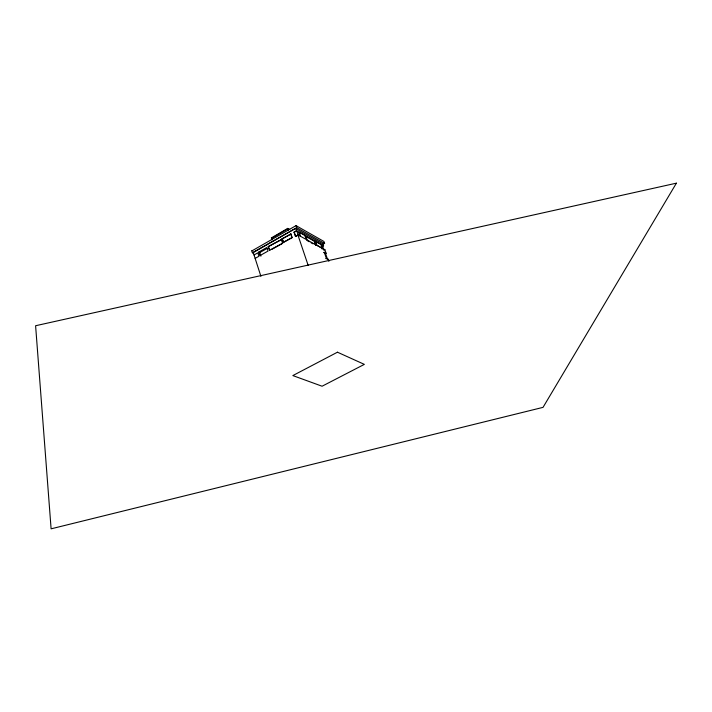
<?xml version="1.0" encoding="UTF-8"?>
<svg xmlns="http://www.w3.org/2000/svg" width="712" height="712" viewBox="0 0 712 712"><rect width="100%" height="100%" fill="white"/><g stroke="black" fill="none" stroke-linecap="round" stroke-linejoin="round"><path stroke-width="1.07" d="M272.874 237.559L287.55 228.944M252.012 250.829L296.041 225.633L323.907 241.457L324.61 243.477L322.892 243.931L295.756 228.614L296.495 230.786L298.559 231.952L299.966 236.126L297.901 234.969L295.427 236.357L294.02 232.183L296.495 230.786M251.71 250.651L252.368 252.724L253.258 252.564L260.912 276.336M272.029 239.846L271.388 237.888L287.737 228.392L289.704 229.415M252.368 252.724L296.744 227.715L324.61 243.477M252.689 252.885L295.694 228.303M268.157 246.655L281.587 239.49L268.157 246.655L269.723 250.535L268.513 246.842M282.139 238.689L290.959 234.017L292.151 237.585L283.59 242.4L282.139 238.689L283.59 242.4M258.759 252.039L266.831 247.5L268.006 251.078L259.916 255.626L258.759 252.039L259.764 252.564L260.921 256.142M282.406 238.832L290.959 234.017M254.033 254.976L257.824 252.849L258.928 256.267L255.136 258.394M294.02 232.183L296.797 230.964L298.203 235.138L295.427 236.357M259.764 252.564L266.938 248.532M299.147 232.174L304.896 235.352L306.24 239.481L300.535 236.295L299.2 232.148L304.896 235.352M283.323 242.258L292.151 237.585M269.358 250.339L282.815 243.184M271.592 249.485L281.881 243.709M305.644 235.725L305.092 236.037L314.25 241.181L315.665 245.346L316.217 245.035L314.793 240.878L305.644 235.725L307.068 239.926L316.217 245.035M306.516 240.229L307.068 239.926M314.25 241.181L314.793 240.878M315.434 241.323L321.094 244.456L322.385 248.381L316.769 245.24L315.434 241.323L321.041 244.483L322.385 248.381M316.769 245.24L322.429 248.346M322.892 243.931L323.577 245.907L322.456 246.236L323.693 249.832M322.1 249.067L322.963 248.586L324.868 249.654L326.114 253.294L323.72 252.564L324.263 252.262L326.114 253.294M324.005 250.126L324.868 249.654M325.758 258.492L328.152 259.212L328.882 261.322M328.152 259.212L327.609 259.515L325.571 253.597M271.388 237.888L272.064 238.244M307.433 240.745L309.266 241.768M311.091 242.792L312.924 243.807M323.577 245.907L321.673 244.83L322.963 248.586M324.263 252.262L326.301 258.198M315.478 241.297L316.822 245.213M296.041 225.633L296.744 227.715M297.901 234.969L308.145 265.327M294.323 232.352L295.729 236.526M290.692 233.874L291.893 237.443M287.737 228.392L288.396 230.359M281.231 239.294L282.45 242.988M676.4 183.171L543.034 407.362L51.104 528.829L35.6 325.74L676.4 183.171M337.452 352.2L292.837 375.58L322.082 386.224L364.348 364.375L337.452 352.2"/></g></svg>
